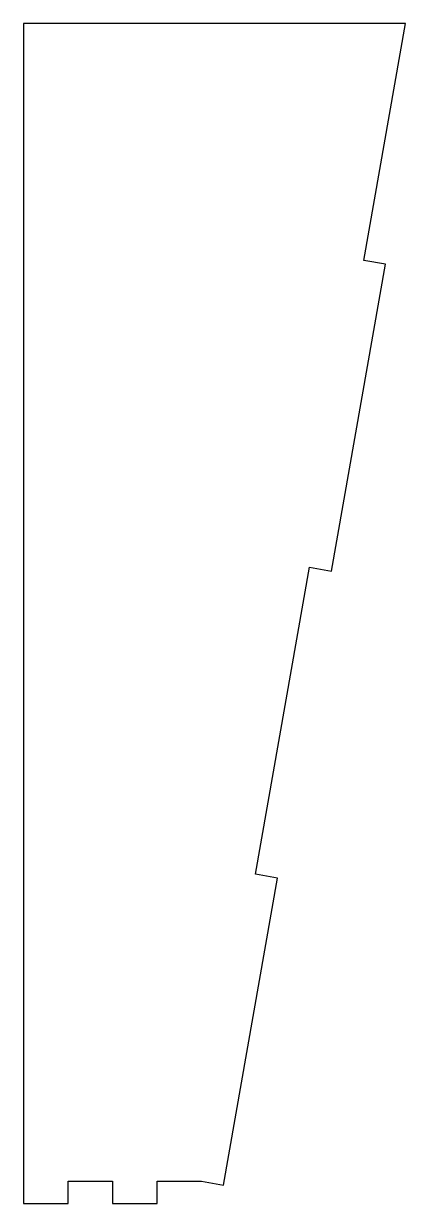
# Model space of a CAD drawing. Header units: metres. Extents: x -20 to 66, y -5 to 260.
import ezdxf

# ---------------------------------------------------------------- set-up
doc = ezdxf.new("R2010")
doc.units = ezdxf.units.M

msp = doc.modelspace()

# ---------------------------------------------------------------- linework, layer by layer
for p, q in [((65.845, 260), (-20, 260)), ((-20, 260), (-20, -4.99899)), ((56.4658, 206.808), (65.845, 260)), ((61.3801, 205.941), (56.4658, 206.808)), ((49.2248, 137.005), (61.3801, 205.941)), ((32.1551, 68.9348), (44.3104, 137.871)), ((44.3104, 137.871), (49.2248, 137.005)), ((37.0694, 68.0683), (32.1551, 68.9348)), ((24.914, -0.86824), (37.0694, 68.0683)), ((-10, -4.99899), (-10, 0)), ((-10, 0), (0, 0)), ((0, 0), (0, -4.99899)), ((10, -4.99899), (10, 0)), ((10, 0), (19.99, 0)), ((19.99, 0), (24.914, -0.86824)), ((-20, -4.99899), (-10, -4.99899)), ((0, -4.99899), (10, -4.99899))]:
    msp.add_line(p, q)

doc.saveas('drawing.dxf')
